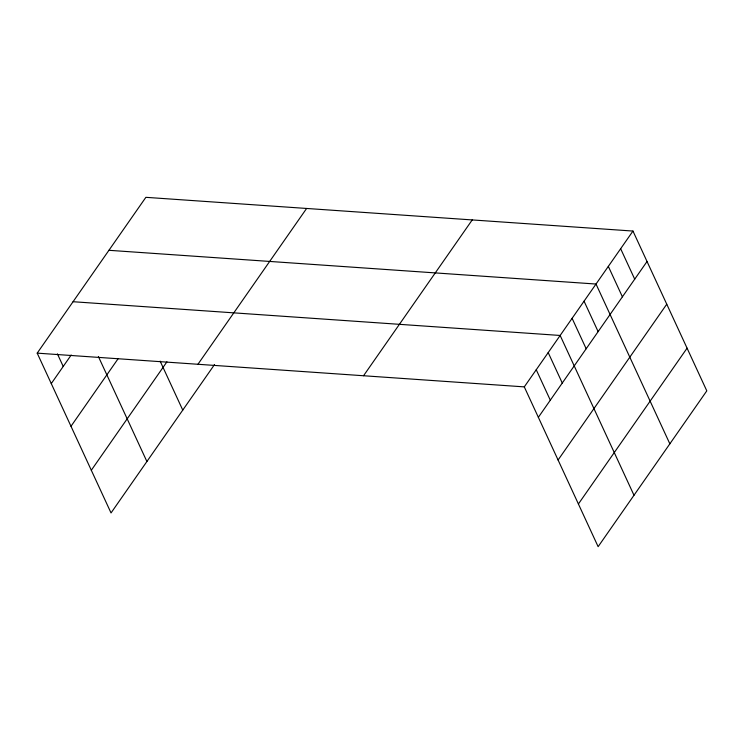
<?xml version="1.0" encoding="UTF-8"?>
<svg xmlns="http://www.w3.org/2000/svg" width="744" height="744" viewBox="0 0 744 744"><rect width="100%" height="100%" fill="white"/><g stroke="black" fill="none" stroke-linecap="round" stroke-linejoin="round"><path stroke-width="1.12" d="M214.523 364.56L111.033 512.942L37.2 353.14L145.87 197.327L632.967 231.059L706.8 390.86L598.13 546.673L524.288 386.88L632.967 231.059M51.271 383.588L71.192 355.018M70.996 426.275L118.147 358.664M91.317 470.255L166.926 361.835M197.941 364.272L306.612 208.46M363.546 375.748L472.226 219.926M538.358 417.319L647.029 261.507M558.084 460.006L666.754 304.194M578.404 503.986L687.075 348.173M108.922 250.3L596.018 284.041L669.851 443.833M73.061 301.72L560.148 335.46L633.99 495.253M37.2 353.14L524.288 386.88M620.645 248.719L634.716 279.167M608.332 266.38L622.403 296.828M584.059 301.181L598.13 331.629M572.108 318.32L586.17 348.759M548.198 352.6L562.269 383.039M536.247 369.74L550.309 400.179M160.137 361.128L182.764 410.102M98.403 356.562L146.903 461.522M57.4 353.846L63.221 366.448"/></g></svg>
